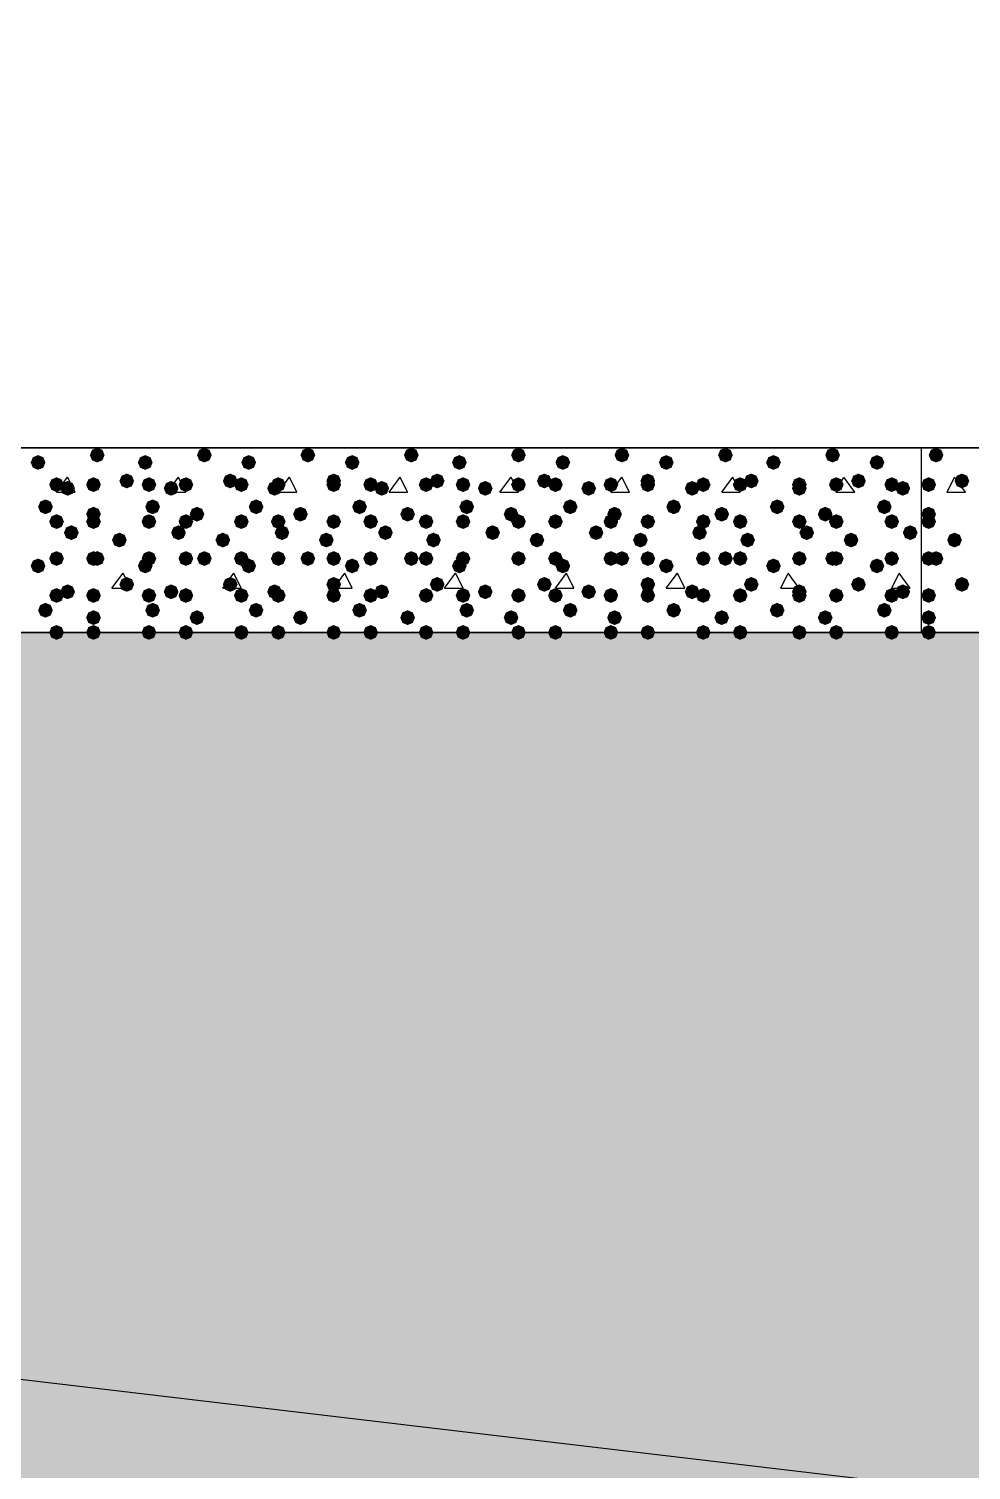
# Model space of a CAD drawing. Header units: millimetres. Extents: x 0 to 420, y 0 to 297.
# Drawn here: x 290.64 to 301.43, y 115.58 to 132.1 of the extents above; entities that cross this region are included whole.
import ezdxf

# ---------------------------------------------------------------- set-up
doc = ezdxf.new("R2010")
doc.units = ezdxf.units.MM
doc.layers.get('0').update_dxf_attribs({"linetype": 'CONTINUOUS'})

msp = doc.modelspace()

# ---------------------------------------------------------------- hatches: boundary and pattern name
at = {"true_color": 0x000008}
for points in [[(290.83, 127.127), (290.805129, 127.067204), (290.745333, 127.042333), (290.685538, 127.067204), (290.660667, 127.127), (290.685537, 127.186796), (290.745333, 127.211667), (290.805129, 127.186796)], [(291.507333, 127.211667), (291.482462, 127.151871), (291.422667, 127.127), (291.362871, 127.151871), (291.338, 127.211667), (291.362871, 127.271462), (291.422667, 127.296333), (291.482462, 127.271463)], [(292.057667, 127.127), (292.032796, 127.067204), (291.973, 127.042333), (291.913204, 127.067204), (291.888333, 127.127), (291.913204, 127.186796), (291.973, 127.211667), (292.032796, 127.186796)], [(292.735, 127.211667), (292.710129, 127.151871), (292.650333, 127.127), (292.590537, 127.151871), (292.565667, 127.211667), (292.590537, 127.271462), (292.650333, 127.296333), (292.710129, 127.271463)], [(293.243, 127.127), (293.218129, 127.067204), (293.158333, 127.042333), (293.098538, 127.067204), (293.073667, 127.127), (293.098537, 127.186796), (293.158333, 127.211667), (293.218129, 127.186796)], [(293.920333, 127.211667), (293.895463, 127.151871), (293.835667, 127.127), (293.775871, 127.151871), (293.751, 127.211667), (293.775871, 127.271462), (293.835667, 127.296333), (293.895462, 127.271463)], [(294.428333, 127.127), (294.403462, 127.067204), (294.343667, 127.042333), (294.283871, 127.067204), (294.259, 127.127), (294.283871, 127.186796), (294.343667, 127.211667), (294.403462, 127.186796)], [(295.105667, 127.211667), (295.080796, 127.151871), (295.021, 127.127), (294.961204, 127.151871), (294.936333, 127.211667), (294.961204, 127.271462), (295.021, 127.296333), (295.080796, 127.271463)], [(295.656, 127.127), (295.631129, 127.067204), (295.571333, 127.042333), (295.511538, 127.067204), (295.486667, 127.127), (295.511537, 127.186796), (295.571333, 127.211667), (295.631129, 127.186796)], [(296.333333, 127.211667), (296.308463, 127.151871), (296.248667, 127.127), (296.188871, 127.151871), (296.164, 127.211667), (296.188871, 127.271462), (296.248667, 127.296333), (296.308462, 127.271463)], [(296.841333, 127.127), (296.816462, 127.067204), (296.756667, 127.042333), (296.696871, 127.067204), (296.672, 127.127), (296.696871, 127.186796), (296.756667, 127.211667), (296.816462, 127.186796)], [(297.518667, 127.211667), (297.493796, 127.151871), (297.434, 127.127), (297.374204, 127.151871), (297.349333, 127.211667), (297.374204, 127.271462), (297.434, 127.296333), (297.493796, 127.271463)], [(298.026667, 127.127), (298.001796, 127.067204), (297.942, 127.042333), (297.882204, 127.067204), (297.857333, 127.127), (297.882204, 127.186796), (297.942, 127.211667), (298.001796, 127.186796)], [(298.704, 127.211667), (298.679129, 127.151871), (298.619333, 127.127), (298.559537, 127.151871), (298.534667, 127.211667), (298.559537, 127.271462), (298.619333, 127.296333), (298.679129, 127.271463)], [(299.254333, 127.127), (299.229462, 127.067204), (299.169667, 127.042333), (299.109871, 127.067204), (299.085, 127.127), (299.109871, 127.186796), (299.169667, 127.211667), (299.229462, 127.186796)], [(299.931667, 127.211667), (299.906796, 127.151871), (299.847, 127.127), (299.787204, 127.151871), (299.762333, 127.211667), (299.787204, 127.271462), (299.847, 127.296333), (299.906796, 127.271463)], [(300.439667, 127.127), (300.414796, 127.067204), (300.355, 127.042333), (300.295204, 127.067204), (300.270333, 127.127), (300.295204, 127.186796), (300.355, 127.211667), (300.414796, 127.186796)], [(291.041667, 126.873), (291.016796, 126.813204), (290.957, 126.788333), (290.897204, 126.813204), (290.872333, 126.873), (290.897204, 126.932796), (290.957, 126.957667), (291.016796, 126.932796)], [(291.168667, 126.830667), (291.143796, 126.770871), (291.084, 126.746), (291.024204, 126.770871), (290.999333, 126.830667), (291.024204, 126.890462), (291.084, 126.915333), (291.143796, 126.890463)], [(291.465, 126.873), (291.440129, 126.813204), (291.380333, 126.788333), (291.320538, 126.813204), (291.295667, 126.873), (291.320537, 126.932796), (291.380333, 126.957667), (291.440129, 126.932796)], [(291.846, 126.915333), (291.821129, 126.855538), (291.761333, 126.830667), (291.701537, 126.855538), (291.676667, 126.915333), (291.701537, 126.975129), (291.761333, 127), (291.821129, 126.975129)], [(292.1, 126.873), (292.075129, 126.813204), (292.015333, 126.788333), (291.955537, 126.813204), (291.930667, 126.873), (291.955537, 126.932796), (292.015333, 126.957667), (292.075129, 126.932796)], [(292.354, 126.830667), (292.329129, 126.770871), (292.269333, 126.746), (292.209538, 126.770871), (292.184667, 126.830667), (292.209537, 126.890462), (292.269333, 126.915333), (292.329129, 126.890463)], [(292.523333, 126.873), (292.498462, 126.813204), (292.438667, 126.788333), (292.378871, 126.813204), (292.354, 126.873), (292.378871, 126.932796), (292.438667, 126.957667), (292.498462, 126.932796)], [(293.031333, 126.915333), (293.006463, 126.855538), (292.946667, 126.830667), (292.886871, 126.855538), (292.862, 126.915333), (292.886871, 126.975129), (292.946667, 127), (293.006462, 126.975129)], [(293.158333, 126.873), (293.133462, 126.813204), (293.073667, 126.788333), (293.013871, 126.813204), (292.989, 126.873), (293.013871, 126.932796), (293.073667, 126.957667), (293.133462, 126.932796)], [(293.539333, 126.830667), (293.514462, 126.770871), (293.454667, 126.746), (293.394871, 126.770871), (293.37, 126.830667), (293.394871, 126.890462), (293.454667, 126.915333), (293.514462, 126.890463)], [(293.581667, 126.873), (293.556796, 126.813204), (293.497, 126.788333), (293.437204, 126.813204), (293.412333, 126.873), (293.437204, 126.932796), (293.497, 126.957667), (293.556796, 126.932796)], [(294.216667, 126.915333), (294.191796, 126.855538), (294.132, 126.830667), (294.072204, 126.855538), (294.047333, 126.915333), (294.072204, 126.975129), (294.132, 127), (294.191796, 126.975129)], [(294.216667, 126.873), (294.191796, 126.813204), (294.132, 126.788333), (294.072204, 126.813204), (294.047333, 126.873), (294.072204, 126.932796), (294.132, 126.957667), (294.191796, 126.932796)], [(294.64, 126.873), (294.615129, 126.813204), (294.555333, 126.788333), (294.495538, 126.813204), (294.470667, 126.873), (294.495537, 126.932796), (294.555333, 126.957667), (294.615129, 126.932796)], [(294.767, 126.830667), (294.742129, 126.770871), (294.682333, 126.746), (294.622538, 126.770871), (294.597667, 126.830667), (294.622537, 126.890462), (294.682333, 126.915333), (294.742129, 126.890463)], [(295.275, 126.873), (295.250129, 126.813204), (295.190333, 126.788333), (295.130538, 126.813204), (295.105667, 126.873), (295.130537, 126.932796), (295.190333, 126.957667), (295.250129, 126.932796)], [(295.402, 126.915333), (295.377129, 126.855538), (295.317333, 126.830667), (295.257538, 126.855538), (295.232667, 126.915333), (295.257537, 126.975129), (295.317333, 127), (295.377129, 126.975129)], [(295.698333, 126.873), (295.673463, 126.813204), (295.613667, 126.788333), (295.553871, 126.813204), (295.529, 126.873), (295.553871, 126.932796), (295.613667, 126.957667), (295.673462, 126.932796)], [(295.952333, 126.830667), (295.927462, 126.770871), (295.867667, 126.746), (295.807871, 126.770871), (295.783, 126.830667), (295.807871, 126.890462), (295.867667, 126.915333), (295.927462, 126.890463)], [(296.333333, 126.873), (296.308463, 126.813204), (296.248667, 126.788333), (296.188871, 126.813204), (296.164, 126.873), (296.188871, 126.932796), (296.248667, 126.957667), (296.308462, 126.932796)], [(296.629667, 126.915333), (296.604796, 126.855538), (296.545, 126.830667), (296.485204, 126.855538), (296.460333, 126.915333), (296.485204, 126.975129), (296.545, 127), (296.604796, 126.975129)], [(296.756667, 126.873), (296.731796, 126.813204), (296.672, 126.788333), (296.612204, 126.813204), (296.587333, 126.873), (296.612204, 126.932796), (296.672, 126.957667), (296.731796, 126.932796)], [(297.137667, 126.830667), (297.112796, 126.770871), (297.053, 126.746), (296.993204, 126.770871), (296.968333, 126.830667), (296.993204, 126.890462), (297.053, 126.915333), (297.112796, 126.890463)], [(297.391667, 126.873), (297.366796, 126.813204), (297.307, 126.788333), (297.247204, 126.813204), (297.222333, 126.873), (297.247204, 126.932796), (297.307, 126.957667), (297.366796, 126.932796)], [(297.815, 126.915333), (297.790129, 126.855538), (297.730333, 126.830667), (297.670538, 126.855538), (297.645667, 126.915333), (297.670537, 126.975129), (297.730333, 127), (297.790129, 126.975129)], [(297.815, 126.873), (297.790129, 126.813204), (297.730333, 126.788333), (297.670538, 126.813204), (297.645667, 126.873), (297.670537, 126.932796), (297.730333, 126.957667), (297.790129, 126.932796)], [(298.323, 126.830667), (298.298129, 126.770871), (298.238333, 126.746), (298.178538, 126.770871), (298.153667, 126.830667), (298.178537, 126.890462), (298.238333, 126.915333), (298.298129, 126.890463)], [(298.45, 126.873), (298.425129, 126.813204), (298.365333, 126.788333), (298.305538, 126.813204), (298.280667, 126.873), (298.305537, 126.932796), (298.365333, 126.957667), (298.425129, 126.932796)], [(298.873333, 126.873), (298.848462, 126.813204), (298.788667, 126.788333), (298.728871, 126.813204), (298.704, 126.873), (298.728871, 126.932796), (298.788667, 126.957667), (298.848462, 126.932796)], [(299.000333, 126.915333), (298.975462, 126.855538), (298.915667, 126.830667), (298.855871, 126.855538), (298.831, 126.915333), (298.855871, 126.975129), (298.915667, 127), (298.975462, 126.975129)], [(299.550667, 126.873), (299.525796, 126.813204), (299.466, 126.788333), (299.406204, 126.813204), (299.381333, 126.873), (299.406204, 126.932796), (299.466, 126.957667), (299.525796, 126.932796)], [(299.550667, 126.830667), (299.525796, 126.770871), (299.466, 126.746), (299.406204, 126.770871), (299.381333, 126.830667), (299.406204, 126.890462), (299.466, 126.915333), (299.525796, 126.890463)], [(299.974, 126.873), (299.949129, 126.813204), (299.889333, 126.788333), (299.829538, 126.813204), (299.804667, 126.873), (299.829537, 126.932796), (299.889333, 126.957667), (299.949129, 126.932796)], [(300.228, 126.915333), (300.203129, 126.855538), (300.143333, 126.830667), (300.083538, 126.855538), (300.058667, 126.915333), (300.083537, 126.975129), (300.143333, 127), (300.203129, 126.975129)], [(300.609, 126.873), (300.584129, 126.813204), (300.524333, 126.788333), (300.464538, 126.813204), (300.439667, 126.873), (300.464537, 126.932796), (300.524333, 126.957667), (300.584129, 126.932796)], [(300.736, 126.830667), (300.711129, 126.770871), (300.651333, 126.746), (300.591537, 126.770871), (300.566667, 126.830667), (300.591537, 126.890462), (300.651333, 126.915333), (300.711129, 126.890463)], [(290.914667, 126.619), (290.889796, 126.559204), (290.83, 126.534333), (290.770204, 126.559204), (290.745333, 126.619), (290.770204, 126.678796), (290.83, 126.703667), (290.889796, 126.678796)], [(292.142333, 126.619), (292.117462, 126.559204), (292.057667, 126.534333), (291.997871, 126.559204), (291.973, 126.619), (291.997871, 126.678796), (292.057667, 126.703667), (292.117462, 126.678796)], [(293.327667, 126.619), (293.302796, 126.559204), (293.243, 126.534333), (293.183204, 126.559204), (293.158333, 126.619), (293.183204, 126.678796), (293.243, 126.703667), (293.302796, 126.678796)], [(294.513, 126.619), (294.488129, 126.559204), (294.428333, 126.534333), (294.368538, 126.559204), (294.343667, 126.619), (294.368537, 126.678796), (294.428333, 126.703667), (294.488129, 126.678796)], [(295.740667, 126.619), (295.715796, 126.559204), (295.656, 126.534333), (295.596204, 126.559204), (295.571333, 126.619), (295.596204, 126.678796), (295.656, 126.703667), (295.715796, 126.678796)], [(296.926, 126.619), (296.901129, 126.559204), (296.841333, 126.534333), (296.781538, 126.559204), (296.756667, 126.619), (296.781537, 126.678796), (296.841333, 126.703667), (296.901129, 126.678796)], [(298.111333, 126.619), (298.086462, 126.559204), (298.026667, 126.534333), (297.966871, 126.559204), (297.942, 126.619), (297.966871, 126.678796), (298.026667, 126.703667), (298.086462, 126.678796)], [(299.296667, 126.619), (299.271796, 126.559204), (299.212, 126.534333), (299.152204, 126.559204), (299.127333, 126.619), (299.152204, 126.678796), (299.212, 126.703667), (299.271796, 126.678796)], [(300.524333, 126.619), (300.499462, 126.559204), (300.439667, 126.534333), (300.379871, 126.559204), (300.355, 126.619), (300.379871, 126.678796), (300.439667, 126.703667), (300.499462, 126.678796)], [(291.041667, 126.449667), (291.016796, 126.389871), (290.957, 126.365), (290.897204, 126.389871), (290.872333, 126.449667), (290.897204, 126.509462), (290.957, 126.534333), (291.016796, 126.509463)], [(291.465, 126.534333), (291.440129, 126.474537), (291.380333, 126.449667), (291.320538, 126.474537), (291.295667, 126.534333), (291.320537, 126.594129), (291.380333, 126.619), (291.440129, 126.594129)], [(291.465, 126.449667), (291.440129, 126.389871), (291.380333, 126.365), (291.320538, 126.389871), (291.295667, 126.449667), (291.320537, 126.509462), (291.380333, 126.534333), (291.440129, 126.509463)], [(292.1, 126.449667), (292.075129, 126.389871), (292.015333, 126.365), (291.955537, 126.389871), (291.930667, 126.449667), (291.955537, 126.509462), (292.015333, 126.534333), (292.075129, 126.509463)], [(292.523333, 126.449667), (292.498462, 126.389871), (292.438667, 126.365), (292.378871, 126.389871), (292.354, 126.449667), (292.378871, 126.509462), (292.438667, 126.534333), (292.498462, 126.509463)], [(292.650333, 126.534333), (292.625463, 126.474537), (292.565667, 126.449667), (292.505871, 126.474537), (292.481, 126.534333), (292.505871, 126.594129), (292.565667, 126.619), (292.625462, 126.594129)], [(293.158333, 126.449667), (293.133462, 126.389871), (293.073667, 126.365), (293.013871, 126.389871), (292.989, 126.449667), (293.013871, 126.509462), (293.073667, 126.534333), (293.133462, 126.509463)], [(293.581667, 126.449667), (293.556796, 126.389871), (293.497, 126.365), (293.437204, 126.389871), (293.412333, 126.449667), (293.437204, 126.509462), (293.497, 126.534333), (293.556796, 126.509463)], [(293.835667, 126.534333), (293.810796, 126.474537), (293.751, 126.449667), (293.691204, 126.474537), (293.666333, 126.534333), (293.691204, 126.594129), (293.751, 126.619), (293.810796, 126.594129)], [(294.216667, 126.449667), (294.191796, 126.389871), (294.132, 126.365), (294.072204, 126.389871), (294.047333, 126.449667), (294.072204, 126.509462), (294.132, 126.534333), (294.191796, 126.509463)], [(294.64, 126.449667), (294.615129, 126.389871), (294.555333, 126.365), (294.495538, 126.389871), (294.470667, 126.449667), (294.495537, 126.509462), (294.555333, 126.534333), (294.615129, 126.509463)], [(295.063333, 126.534333), (295.038462, 126.474537), (294.978667, 126.449667), (294.918871, 126.474537), (294.894, 126.534333), (294.918871, 126.594129), (294.978667, 126.619), (295.038462, 126.594129)], [(295.275, 126.449667), (295.250129, 126.389871), (295.190333, 126.365), (295.130538, 126.389871), (295.105667, 126.449667), (295.130537, 126.509462), (295.190333, 126.534333), (295.250129, 126.509463)], [(295.698333, 126.449667), (295.673463, 126.389871), (295.613667, 126.365), (295.553871, 126.389871), (295.529, 126.449667), (295.553871, 126.509462), (295.613667, 126.534333), (295.673462, 126.509463)], [(296.248667, 126.534333), (296.223796, 126.474537), (296.164, 126.449667), (296.104204, 126.474537), (296.079333, 126.534333), (296.104204, 126.594129), (296.164, 126.619), (296.223796, 126.594129)], [(296.333333, 126.449667), (296.308463, 126.389871), (296.248667, 126.365), (296.188871, 126.389871), (296.164, 126.449667), (296.188871, 126.509462), (296.248667, 126.534333), (296.308462, 126.509463)], [(296.756667, 126.449667), (296.731796, 126.389871), (296.672, 126.365), (296.612204, 126.389871), (296.587333, 126.449667), (296.612204, 126.509462), (296.672, 126.534333), (296.731796, 126.509463)], [(297.391667, 126.449667), (297.366796, 126.389871), (297.307, 126.365), (297.247204, 126.389871), (297.222333, 126.449667), (297.247204, 126.509462), (297.307, 126.534333), (297.366796, 126.509463)], [(297.434, 126.534333), (297.409129, 126.474537), (297.349333, 126.449667), (297.289537, 126.474537), (297.264667, 126.534333), (297.289537, 126.594129), (297.349333, 126.619), (297.409129, 126.594129)], [(297.815, 126.449667), (297.790129, 126.389871), (297.730333, 126.365), (297.670538, 126.389871), (297.645667, 126.449667), (297.670537, 126.509462), (297.730333, 126.534333), (297.790129, 126.509463)], [(298.45, 126.449667), (298.425129, 126.389871), (298.365333, 126.365), (298.305538, 126.389871), (298.280667, 126.449667), (298.305537, 126.509462), (298.365333, 126.534333), (298.425129, 126.509463)], [(298.661667, 126.534333), (298.636796, 126.474537), (298.577, 126.449667), (298.517204, 126.474537), (298.492333, 126.534333), (298.517204, 126.594129), (298.577, 126.619), (298.636796, 126.594129)], [(298.873333, 126.449667), (298.848462, 126.389871), (298.788667, 126.365), (298.728871, 126.389871), (298.704, 126.449667), (298.728871, 126.509462), (298.788667, 126.534333), (298.848462, 126.509463)], [(299.550667, 126.449667), (299.525796, 126.389871), (299.466, 126.365), (299.406204, 126.389871), (299.381333, 126.449667), (299.406204, 126.509462), (299.466, 126.534333), (299.525796, 126.509463)], [(299.847, 126.534333), (299.822129, 126.474537), (299.762333, 126.449667), (299.702538, 126.474537), (299.677667, 126.534333), (299.702537, 126.594129), (299.762333, 126.619), (299.822129, 126.594129)], [(299.974, 126.449667), (299.949129, 126.389871), (299.889333, 126.365), (299.829538, 126.389871), (299.804667, 126.449667), (299.829537, 126.509462), (299.889333, 126.534333), (299.949129, 126.509463)], [(300.609, 126.449667), (300.584129, 126.389871), (300.524333, 126.365), (300.464538, 126.389871), (300.439667, 126.449667), (300.464537, 126.509462), (300.524333, 126.534333), (300.584129, 126.509463)], [(291.211, 126.322667), (291.186129, 126.262871), (291.126333, 126.238), (291.066537, 126.262871), (291.041667, 126.322667), (291.066537, 126.382462), (291.126333, 126.407333), (291.186129, 126.382463)], [(292.438667, 126.322667), (292.413796, 126.262871), (292.354, 126.238), (292.294204, 126.262871), (292.269333, 126.322667), (292.294204, 126.382462), (292.354, 126.407333), (292.413796, 126.382463)], [(293.624, 126.322667), (293.599129, 126.262871), (293.539333, 126.238), (293.479537, 126.262871), (293.454667, 126.322667), (293.479537, 126.382462), (293.539333, 126.407333), (293.599129, 126.382463)], [(294.809333, 126.322667), (294.784462, 126.262871), (294.724667, 126.238), (294.664871, 126.262871), (294.64, 126.322667), (294.664871, 126.382462), (294.724667, 126.407333), (294.784462, 126.382463)], [(296.037, 126.322667), (296.012129, 126.262871), (295.952333, 126.238), (295.892538, 126.262871), (295.867667, 126.322667), (295.892537, 126.382462), (295.952333, 126.407333), (296.012129, 126.382463)], [(297.222333, 126.322667), (297.197462, 126.262871), (297.137667, 126.238), (297.077871, 126.262871), (297.053, 126.322667), (297.077871, 126.382462), (297.137667, 126.407333), (297.197462, 126.382463)], [(298.407667, 126.322667), (298.382796, 126.262871), (298.323, 126.238), (298.263204, 126.262871), (298.238333, 126.322667), (298.263204, 126.382462), (298.323, 126.407333), (298.382796, 126.382463)], [(299.635333, 126.322667), (299.610463, 126.262871), (299.550667, 126.238), (299.490871, 126.262871), (299.466, 126.322667), (299.490871, 126.382462), (299.550667, 126.407333), (299.610462, 126.382463)], [(300.820667, 126.322667), (300.795796, 126.262871), (300.736, 126.238), (300.676204, 126.262871), (300.651333, 126.322667), (300.676204, 126.382462), (300.736, 126.407333), (300.795796, 126.382463)], [(291.761333, 126.238), (291.736463, 126.178204), (291.676667, 126.153333), (291.616871, 126.178204), (291.592, 126.238), (291.616871, 126.297796), (291.676667, 126.322667), (291.736462, 126.297796)], [(292.946667, 126.238), (292.921796, 126.178204), (292.862, 126.153333), (292.802204, 126.178204), (292.777333, 126.238), (292.802204, 126.297796), (292.862, 126.322667), (292.921796, 126.297796)], [(294.132, 126.238), (294.107129, 126.178204), (294.047333, 126.153333), (293.987538, 126.178204), (293.962667, 126.238), (293.987537, 126.297796), (294.047333, 126.322667), (294.107129, 126.297796)], [(295.359667, 126.238), (295.334796, 126.178204), (295.275, 126.153333), (295.215204, 126.178204), (295.190333, 126.238), (295.215204, 126.297796), (295.275, 126.322667), (295.334796, 126.297796)], [(296.545, 126.238), (296.520129, 126.178204), (296.460333, 126.153333), (296.400538, 126.178204), (296.375667, 126.238), (296.400537, 126.297796), (296.460333, 126.322667), (296.520129, 126.297796)], [(297.730333, 126.238), (297.705462, 126.178204), (297.645667, 126.153333), (297.585871, 126.178204), (297.561, 126.238), (297.585871, 126.297796), (297.645667, 126.322667), (297.705462, 126.297796)], [(298.958, 126.238), (298.933129, 126.178204), (298.873333, 126.153333), (298.813538, 126.178204), (298.788667, 126.238), (298.813537, 126.297796), (298.873333, 126.322667), (298.933129, 126.297796)], [(300.143333, 126.238), (300.118462, 126.178204), (300.058667, 126.153333), (299.998871, 126.178204), (299.974, 126.238), (299.998871, 126.297796), (300.058667, 126.322667), (300.118462, 126.297796)], [(290.83, 125.941667), (290.805129, 125.881871), (290.745333, 125.857), (290.685538, 125.881871), (290.660667, 125.941667), (290.685537, 126.001462), (290.745333, 126.026333), (290.805129, 126.001463)], [(291.041667, 126.026333), (291.016796, 125.966537), (290.957, 125.941667), (290.897204, 125.966537), (290.872333, 126.026333), (290.897204, 126.086129), (290.957, 126.111), (291.016796, 126.086129)], [(291.465, 126.026333), (291.440129, 125.966537), (291.380333, 125.941667), (291.320538, 125.966537), (291.295667, 126.026333), (291.320537, 126.086129), (291.380333, 126.111), (291.440129, 126.086129)], [(291.507333, 126.026333), (291.482462, 125.966537), (291.422667, 125.941667), (291.362871, 125.966537), (291.338, 126.026333), (291.362871, 126.086129), (291.422667, 126.111), (291.482462, 126.086129)], [(292.057667, 125.941667), (292.032796, 125.881871), (291.973, 125.857), (291.913204, 125.881871), (291.888333, 125.941667), (291.913204, 126.001462), (291.973, 126.026333), (292.032796, 126.001463)], [(292.1, 126.026333), (292.075129, 125.966537), (292.015333, 125.941667), (291.955537, 125.966537), (291.930667, 126.026333), (291.955537, 126.086129), (292.015333, 126.111), (292.075129, 126.086129)], [(292.523333, 126.026333), (292.498462, 125.966537), (292.438667, 125.941667), (292.378871, 125.966537), (292.354, 126.026333), (292.378871, 126.086129), (292.438667, 126.111), (292.498462, 126.086129)], [(292.735, 126.026333), (292.710129, 125.966537), (292.650333, 125.941667), (292.590537, 125.966537), (292.565667, 126.026333), (292.590537, 126.086129), (292.650333, 126.111), (292.710129, 126.086129)], [(293.158333, 126.026333), (293.133462, 125.966537), (293.073667, 125.941667), (293.013871, 125.966537), (292.989, 126.026333), (293.013871, 126.086129), (293.073667, 126.111), (293.133462, 126.086129)], [(293.243, 125.941667), (293.218129, 125.881871), (293.158333, 125.857), (293.098538, 125.881871), (293.073667, 125.941667), (293.098537, 126.001462), (293.158333, 126.026333), (293.218129, 126.001463)], [(293.581667, 126.026333), (293.556796, 125.966537), (293.497, 125.941667), (293.437204, 125.966537), (293.412333, 126.026333), (293.437204, 126.086129), (293.497, 126.111), (293.556796, 126.086129)], [(293.920333, 126.026333), (293.895463, 125.966537), (293.835667, 125.941667), (293.775871, 125.966537), (293.751, 126.026333), (293.775871, 126.086129), (293.835667, 126.111), (293.895462, 126.086129)], [(294.216667, 126.026333), (294.191796, 125.966537), (294.132, 125.941667), (294.072204, 125.966537), (294.047333, 126.026333), (294.072204, 126.086129), (294.132, 126.111), (294.191796, 126.086129)], [(294.428333, 125.941667), (294.403462, 125.881871), (294.343667, 125.857), (294.283871, 125.881871), (294.259, 125.941667), (294.283871, 126.001462), (294.343667, 126.026333), (294.403462, 126.001463)], [(294.64, 126.026333), (294.615129, 125.966537), (294.555333, 125.941667), (294.495538, 125.966537), (294.470667, 126.026333), (294.495537, 126.086129), (294.555333, 126.111), (294.615129, 126.086129)], [(295.105667, 126.026333), (295.080796, 125.966537), (295.021, 125.941667), (294.961204, 125.966537), (294.936333, 126.026333), (294.961204, 126.086129), (295.021, 126.111), (295.080796, 126.086129)], [(295.275, 126.026333), (295.250129, 125.966537), (295.190333, 125.941667), (295.130538, 125.966537), (295.105667, 126.026333), (295.130537, 126.086129), (295.190333, 126.111), (295.250129, 126.086129)], [(295.656, 125.941667), (295.631129, 125.881871), (295.571333, 125.857), (295.511538, 125.881871), (295.486667, 125.941667), (295.511537, 126.001462), (295.571333, 126.026333), (295.631129, 126.001463)], [(295.698333, 126.026333), (295.673463, 125.966537), (295.613667, 125.941667), (295.553871, 125.966537), (295.529, 126.026333), (295.553871, 126.086129), (295.613667, 126.111), (295.673462, 126.086129)], [(296.333333, 126.026333), (296.308463, 125.966537), (296.248667, 125.941667), (296.188871, 125.966537), (296.164, 126.026333), (296.188871, 126.086129), (296.248667, 126.111), (296.308462, 126.086129)], [(296.333333, 126.026333), (296.308463, 125.966537), (296.248667, 125.941667), (296.188871, 125.966537), (296.164, 126.026333), (296.188871, 126.086129), (296.248667, 126.111), (296.308462, 126.086129)], [(296.756667, 126.026333), (296.731796, 125.966537), (296.672, 125.941667), (296.612204, 125.966537), (296.587333, 126.026333), (296.612204, 126.086129), (296.672, 126.111), (296.731796, 126.086129)], [(296.841333, 125.941667), (296.816462, 125.881871), (296.756667, 125.857), (296.696871, 125.881871), (296.672, 125.941667), (296.696871, 126.001462), (296.756667, 126.026333), (296.816462, 126.001463)], [(297.391667, 126.026333), (297.366796, 125.966537), (297.307, 125.941667), (297.247204, 125.966537), (297.222333, 126.026333), (297.247204, 126.086129), (297.307, 126.111), (297.366796, 126.086129)], [(297.518667, 126.026333), (297.493796, 125.966537), (297.434, 125.941667), (297.374204, 125.966537), (297.349333, 126.026333), (297.374204, 126.086129), (297.434, 126.111), (297.493796, 126.086129)], [(297.815, 126.026333), (297.790129, 125.966537), (297.730333, 125.941667), (297.670538, 125.966537), (297.645667, 126.026333), (297.670537, 126.086129), (297.730333, 126.111), (297.790129, 126.086129)], [(298.026667, 125.941667), (298.001796, 125.881871), (297.942, 125.857), (297.882204, 125.881871), (297.857333, 125.941667), (297.882204, 126.001462), (297.942, 126.026333), (298.001796, 126.001463)], [(298.45, 126.026333), (298.425129, 125.966537), (298.365333, 125.941667), (298.305538, 125.966537), (298.280667, 126.026333), (298.305537, 126.086129), (298.365333, 126.111), (298.425129, 126.086129)], [(298.704, 126.026333), (298.679129, 125.966537), (298.619333, 125.941667), (298.559537, 125.966537), (298.534667, 126.026333), (298.559537, 126.086129), (298.619333, 126.111), (298.679129, 126.086129)], [(298.873333, 126.026333), (298.848462, 125.966537), (298.788667, 125.941667), (298.728871, 125.966537), (298.704, 126.026333), (298.728871, 126.086129), (298.788667, 126.111), (298.848462, 126.086129)], [(299.254333, 125.941667), (299.229462, 125.881871), (299.169667, 125.857), (299.109871, 125.881871), (299.085, 125.941667), (299.109871, 126.001462), (299.169667, 126.026333), (299.229462, 126.001463)], [(299.550667, 126.026333), (299.525796, 125.966537), (299.466, 125.941667), (299.406204, 125.966537), (299.381333, 126.026333), (299.406204, 126.086129), (299.466, 126.111), (299.525796, 126.086129)], [(299.931667, 126.026333), (299.906796, 125.966537), (299.847, 125.941667), (299.787204, 125.966537), (299.762333, 126.026333), (299.787204, 126.086129), (299.847, 126.111), (299.906796, 126.086129)], [(299.974, 126.026333), (299.949129, 125.966537), (299.889333, 125.941667), (299.829538, 125.966537), (299.804667, 126.026333), (299.829537, 126.086129), (299.889333, 126.111), (299.949129, 126.086129)], [(300.439667, 125.941667), (300.414796, 125.881871), (300.355, 125.857), (300.295204, 125.881871), (300.270333, 125.941667), (300.295204, 126.001462), (300.355, 126.026333), (300.414796, 126.001463)], [(300.609, 126.026333), (300.584129, 125.966537), (300.524333, 125.941667), (300.464538, 125.966537), (300.439667, 126.026333), (300.464537, 126.086129), (300.524333, 126.111), (300.584129, 126.086129)], [(291.041667, 125.603), (291.016796, 125.543204), (290.957, 125.518333), (290.897204, 125.543204), (290.872333, 125.603), (290.897204, 125.662796), (290.957, 125.687667), (291.016796, 125.662796)], [(291.168667, 125.645333), (291.143796, 125.585538), (291.084, 125.560667), (291.024204, 125.585538), (290.999333, 125.645333), (291.024204, 125.705129), (291.084, 125.73), (291.143796, 125.705129)], [(291.465, 125.603), (291.440129, 125.543204), (291.380333, 125.518333), (291.320538, 125.543204), (291.295667, 125.603), (291.320537, 125.662796), (291.380333, 125.687667), (291.440129, 125.662796)], [(291.846, 125.73), (291.821129, 125.670204), (291.761333, 125.645333), (291.701537, 125.670204), (291.676667, 125.73), (291.701537, 125.789796), (291.761333, 125.814667), (291.821129, 125.789796)], [(292.1, 125.603), (292.075129, 125.543204), (292.015333, 125.518333), (291.955537, 125.543204), (291.930667, 125.603), (291.955537, 125.662796), (292.015333, 125.687667), (292.075129, 125.662796)], [(292.354, 125.645333), (292.329129, 125.585538), (292.269333, 125.560667), (292.209538, 125.585538), (292.184667, 125.645333), (292.209537, 125.705129), (292.269333, 125.73), (292.329129, 125.705129)], [(292.523333, 125.603), (292.498462, 125.543204), (292.438667, 125.518333), (292.378871, 125.543204), (292.354, 125.603), (292.378871, 125.662796), (292.438667, 125.687667), (292.498462, 125.662796)], [(293.031333, 125.73), (293.006463, 125.670204), (292.946667, 125.645333), (292.886871, 125.670204), (292.862, 125.73), (292.886871, 125.789796), (292.946667, 125.814667), (293.006462, 125.789796)], [(293.158333, 125.603), (293.133462, 125.543204), (293.073667, 125.518333), (293.013871, 125.543204), (292.989, 125.603), (293.013871, 125.662796), (293.073667, 125.687667), (293.133462, 125.662796)], [(293.539333, 125.645333), (293.514462, 125.585538), (293.454667, 125.560667), (293.394871, 125.585538), (293.37, 125.645333), (293.394871, 125.705129), (293.454667, 125.73), (293.514462, 125.705129)], [(293.581667, 125.603), (293.556796, 125.543204), (293.497, 125.518333), (293.437204, 125.543204), (293.412333, 125.603), (293.437204, 125.662796), (293.497, 125.687667), (293.556796, 125.662796)], [(294.216667, 125.73), (294.191796, 125.670204), (294.132, 125.645333), (294.072204, 125.670204), (294.047333, 125.73), (294.072204, 125.789796), (294.132, 125.814667), (294.191796, 125.789796)], [(294.216667, 125.603), (294.191796, 125.543204), (294.132, 125.518333), (294.072204, 125.543204), (294.047333, 125.603), (294.072204, 125.662796), (294.132, 125.687667), (294.191796, 125.662796)], [(294.64, 125.603), (294.615129, 125.543204), (294.555333, 125.518333), (294.495538, 125.543204), (294.470667, 125.603), (294.495537, 125.662796), (294.555333, 125.687667), (294.615129, 125.662796)], [(294.767, 125.645333), (294.742129, 125.585538), (294.682333, 125.560667), (294.622538, 125.585538), (294.597667, 125.645333), (294.622537, 125.705129), (294.682333, 125.73), (294.742129, 125.705129)], [(295.275, 125.603), (295.250129, 125.543204), (295.190333, 125.518333), (295.130538, 125.543204), (295.105667, 125.603), (295.130537, 125.662796), (295.190333, 125.687667), (295.250129, 125.662796)], [(295.402, 125.73), (295.377129, 125.670204), (295.317333, 125.645333), (295.257538, 125.670204), (295.232667, 125.73), (295.257537, 125.789796), (295.317333, 125.814667), (295.377129, 125.789796)], [(295.698333, 125.603), (295.673463, 125.543204), (295.613667, 125.518333), (295.553871, 125.543204), (295.529, 125.603), (295.553871, 125.662796), (295.613667, 125.687667), (295.673462, 125.662796)], [(295.952333, 125.645333), (295.927462, 125.585538), (295.867667, 125.560667), (295.807871, 125.585538), (295.783, 125.645333), (295.807871, 125.705129), (295.867667, 125.73), (295.927462, 125.705129)], [(296.333333, 125.603), (296.308463, 125.543204), (296.248667, 125.518333), (296.188871, 125.543204), (296.164, 125.603), (296.188871, 125.662796), (296.248667, 125.687667), (296.308462, 125.662796)], [(296.629667, 125.73), (296.604796, 125.670204), (296.545, 125.645333), (296.485204, 125.670204), (296.460333, 125.73), (296.485204, 125.789796), (296.545, 125.814667), (296.604796, 125.789796)], [(296.756667, 125.603), (296.731796, 125.543204), (296.672, 125.518333), (296.612204, 125.543204), (296.587333, 125.603), (296.612204, 125.662796), (296.672, 125.687667), (296.731796, 125.662796)], [(297.137667, 125.645333), (297.112796, 125.585538), (297.053, 125.560667), (296.993204, 125.585538), (296.968333, 125.645333), (296.993204, 125.705129), (297.053, 125.73), (297.112796, 125.705129)], [(297.391667, 125.603), (297.366796, 125.543204), (297.307, 125.518333), (297.247204, 125.543204), (297.222333, 125.603), (297.247204, 125.662796), (297.307, 125.687667), (297.366796, 125.662796)], [(297.815, 125.73), (297.790129, 125.670204), (297.730333, 125.645333), (297.670538, 125.670204), (297.645667, 125.73), (297.670537, 125.789796), (297.730333, 125.814667), (297.790129, 125.789796)], [(297.815, 125.603), (297.790129, 125.543204), (297.730333, 125.518333), (297.670538, 125.543204), (297.645667, 125.603), (297.670537, 125.662796), (297.730333, 125.687667), (297.790129, 125.662796)], [(298.323, 125.645333), (298.298129, 125.585538), (298.238333, 125.560667), (298.178538, 125.585538), (298.153667, 125.645333), (298.178537, 125.705129), (298.238333, 125.73), (298.298129, 125.705129)], [(298.45, 125.603), (298.425129, 125.543204), (298.365333, 125.518333), (298.305538, 125.543204), (298.280667, 125.603), (298.305537, 125.662796), (298.365333, 125.687667), (298.425129, 125.662796)], [(298.873333, 125.603), (298.848462, 125.543204), (298.788667, 125.518333), (298.728871, 125.543204), (298.704, 125.603), (298.728871, 125.662796), (298.788667, 125.687667), (298.848462, 125.662796)], [(299.000333, 125.73), (298.975462, 125.670204), (298.915667, 125.645333), (298.855871, 125.670204), (298.831, 125.73), (298.855871, 125.789796), (298.915667, 125.814667), (298.975462, 125.789796)], [(299.550667, 125.645333), (299.525796, 125.585538), (299.466, 125.560667), (299.406204, 125.585538), (299.381333, 125.645333), (299.406204, 125.705129), (299.466, 125.73), (299.525796, 125.705129)], [(299.550667, 125.603), (299.525796, 125.543204), (299.466, 125.518333), (299.406204, 125.543204), (299.381333, 125.603), (299.406204, 125.662796), (299.466, 125.687667), (299.525796, 125.662796)], [(299.974, 125.603), (299.949129, 125.543204), (299.889333, 125.518333), (299.829538, 125.543204), (299.804667, 125.603), (299.829537, 125.662796), (299.889333, 125.687667), (299.949129, 125.662796)], [(300.228, 125.73), (300.203129, 125.670204), (300.143333, 125.645333), (300.083538, 125.670204), (300.058667, 125.73), (300.083537, 125.789796), (300.143333, 125.814667), (300.203129, 125.789796)], [(300.609, 125.603), (300.584129, 125.543204), (300.524333, 125.518333), (300.464538, 125.543204), (300.439667, 125.603), (300.464537, 125.662796), (300.524333, 125.687667), (300.584129, 125.662796)], [(300.736, 125.645333), (300.711129, 125.585538), (300.651333, 125.560667), (300.591537, 125.585538), (300.566667, 125.645333), (300.591537, 125.705129), (300.651333, 125.73), (300.711129, 125.705129)], [(290.914667, 125.433667), (290.889796, 125.373871), (290.83, 125.349), (290.770204, 125.373871), (290.745333, 125.433667), (290.770204, 125.493462), (290.83, 125.518333), (290.889796, 125.493463)], [(292.142333, 125.433667), (292.117462, 125.373871), (292.057667, 125.349), (291.997871, 125.373871), (291.973, 125.433667), (291.997871, 125.493462), (292.057667, 125.518333), (292.117462, 125.493463)], [(293.327667, 125.433667), (293.302796, 125.373871), (293.243, 125.349), (293.183204, 125.373871), (293.158333, 125.433667), (293.183204, 125.493462), (293.243, 125.518333), (293.302796, 125.493463)], [(294.513, 125.433667), (294.488129, 125.373871), (294.428333, 125.349), (294.368538, 125.373871), (294.343667, 125.433667), (294.368537, 125.493462), (294.428333, 125.518333), (294.488129, 125.493463)], [(295.740667, 125.433667), (295.715796, 125.373871), (295.656, 125.349), (295.596204, 125.373871), (295.571333, 125.433667), (295.596204, 125.493462), (295.656, 125.518333), (295.715796, 125.493463)], [(296.926, 125.433667), (296.901129, 125.373871), (296.841333, 125.349), (296.781538, 125.373871), (296.756667, 125.433667), (296.781537, 125.493462), (296.841333, 125.518333), (296.901129, 125.493463)], [(298.111333, 125.433667), (298.086462, 125.373871), (298.026667, 125.349), (297.966871, 125.373871), (297.942, 125.433667), (297.966871, 125.493462), (298.026667, 125.518333), (298.086462, 125.493463)], [(299.296667, 125.433667), (299.271796, 125.373871), (299.212, 125.349), (299.152204, 125.373871), (299.127333, 125.433667), (299.152204, 125.493462), (299.212, 125.518333), (299.271796, 125.493463)], [(300.524333, 125.433667), (300.499462, 125.373871), (300.439667, 125.349), (300.379871, 125.373871), (300.355, 125.433667), (300.379871, 125.493462), (300.439667, 125.518333), (300.499462, 125.493463)], [(291.465, 125.349), (291.440129, 125.289204), (291.380333, 125.264333), (291.320538, 125.289204), (291.295667, 125.349), (291.320537, 125.408796), (291.380333, 125.433667), (291.440129, 125.408796)], [(292.650333, 125.349), (292.625463, 125.289204), (292.565667, 125.264333), (292.505871, 125.289204), (292.481, 125.349), (292.505871, 125.408796), (292.565667, 125.433667), (292.625462, 125.408796)], [(293.835667, 125.349), (293.810796, 125.289204), (293.751, 125.264333), (293.691204, 125.289204), (293.666333, 125.349), (293.691204, 125.408796), (293.751, 125.433667), (293.810796, 125.408796)], [(295.063333, 125.349), (295.038462, 125.289204), (294.978667, 125.264333), (294.918871, 125.289204), (294.894, 125.349), (294.918871, 125.408796), (294.978667, 125.433667), (295.038462, 125.408796)], [(296.248667, 125.349), (296.223796, 125.289204), (296.164, 125.264333), (296.104204, 125.289204), (296.079333, 125.349), (296.104204, 125.408796), (296.164, 125.433667), (296.223796, 125.408796)], [(297.434, 125.349), (297.409129, 125.289204), (297.349333, 125.264333), (297.289537, 125.289204), (297.264667, 125.349), (297.289537, 125.408796), (297.349333, 125.433667), (297.409129, 125.408796)], [(298.661667, 125.349), (298.636796, 125.289204), (298.577, 125.264333), (298.517204, 125.289204), (298.492333, 125.349), (298.517204, 125.408796), (298.577, 125.433667), (298.636796, 125.408796)], [(299.847, 125.349), (299.822129, 125.289204), (299.762333, 125.264333), (299.702538, 125.289204), (299.677667, 125.349), (299.702537, 125.408796), (299.762333, 125.433667), (299.822129, 125.408796)], [(291.041667, 125.179667), (291.016796, 125.119871), (290.957, 125.095), (290.897204, 125.119871), (290.872333, 125.179667), (290.897204, 125.239462), (290.957, 125.264333), (291.016796, 125.239463)], [(291.465, 125.179667), (291.440129, 125.119871), (291.380333, 125.095), (291.320538, 125.119871), (291.295667, 125.179667), (291.320537, 125.239462), (291.380333, 125.264333), (291.440129, 125.239463)], [(292.1, 125.179667), (292.075129, 125.119871), (292.015333, 125.095), (291.955537, 125.119871), (291.930667, 125.179667), (291.955537, 125.239462), (292.015333, 125.264333), (292.075129, 125.239463)], [(292.523333, 125.179667), (292.498462, 125.119871), (292.438667, 125.095), (292.378871, 125.119871), (292.354, 125.179667), (292.378871, 125.239462), (292.438667, 125.264333), (292.498462, 125.239463)], [(293.158333, 125.179667), (293.133462, 125.119871), (293.073667, 125.095), (293.013871, 125.119871), (292.989, 125.179667), (293.013871, 125.239462), (293.073667, 125.264333), (293.133462, 125.239463)], [(293.581667, 125.179667), (293.556796, 125.119871), (293.497, 125.095), (293.437204, 125.119871), (293.412333, 125.179667), (293.437204, 125.239462), (293.497, 125.264333), (293.556796, 125.239463)], [(294.216667, 125.179667), (294.191796, 125.119871), (294.132, 125.095), (294.072204, 125.119871), (294.047333, 125.179667), (294.072204, 125.239462), (294.132, 125.264333), (294.191796, 125.239463)], [(294.64, 125.179667), (294.615129, 125.119871), (294.555333, 125.095), (294.495538, 125.119871), (294.470667, 125.179667), (294.495537, 125.239462), (294.555333, 125.264333), (294.615129, 125.239463)], [(295.275, 125.179667), (295.250129, 125.119871), (295.190333, 125.095), (295.130538, 125.119871), (295.105667, 125.179667), (295.130537, 125.239462), (295.190333, 125.264333), (295.250129, 125.239463)], [(295.698333, 125.179667), (295.673463, 125.119871), (295.613667, 125.095), (295.553871, 125.119871), (295.529, 125.179667), (295.553871, 125.239462), (295.613667, 125.264333), (295.673462, 125.239463)], [(296.333333, 125.179667), (296.308463, 125.119871), (296.248667, 125.095), (296.188871, 125.119871), (296.164, 125.179667), (296.188871, 125.239462), (296.248667, 125.264333), (296.308462, 125.239463)], [(296.756667, 125.179667), (296.731796, 125.119871), (296.672, 125.095), (296.612204, 125.119871), (296.587333, 125.179667), (296.612204, 125.239462), (296.672, 125.264333), (296.731796, 125.239463)], [(297.391667, 125.179667), (297.366796, 125.119871), (297.307, 125.095), (297.247204, 125.119871), (297.222333, 125.179667), (297.247204, 125.239462), (297.307, 125.264333), (297.366796, 125.239463)], [(297.815, 125.179667), (297.790129, 125.119871), (297.730333, 125.095), (297.670538, 125.119871), (297.645667, 125.179667), (297.670537, 125.239462), (297.730333, 125.264333), (297.790129, 125.239463)], [(298.45, 125.179667), (298.425129, 125.119871), (298.365333, 125.095), (298.305538, 125.119871), (298.280667, 125.179667), (298.305537, 125.239462), (298.365333, 125.264333), (298.425129, 125.239463)], [(298.873333, 125.179667), (298.848462, 125.119871), (298.788667, 125.095), (298.728871, 125.119871), (298.704, 125.179667), (298.728871, 125.239462), (298.788667, 125.264333), (298.848462, 125.239463)], [(299.550667, 125.179667), (299.525796, 125.119871), (299.466, 125.095), (299.406204, 125.119871), (299.381333, 125.179667), (299.406204, 125.239462), (299.466, 125.264333), (299.525796, 125.239463)], [(299.974, 125.179667), (299.949129, 125.119871), (299.889333, 125.095), (299.829538, 125.119871), (299.804667, 125.179667), (299.829537, 125.239462), (299.889333, 125.264333), (299.949129, 125.239463)], [(300.609, 125.179667), (300.584129, 125.119871), (300.524333, 125.095), (300.464538, 125.119871), (300.439667, 125.179667), (300.464537, 125.239462), (300.524333, 125.264333), (300.584129, 125.239463)]]:
    msp.add_hatch(color=0, dxfattribs=at).paths.add_polyline_path(points, flags=0)
at = {"true_color": 0x000007}
for points in [[(301.117, 127.211667), (301.092129, 127.151871), (301.032333, 127.127), (300.972538, 127.151871), (300.947667, 127.211667), (300.972537, 127.271462), (301.032333, 127.296333), (301.092129, 127.271463)], [(301.032333, 126.873), (301.007462, 126.813204), (300.947667, 126.788333), (300.887871, 126.813204), (300.863, 126.873), (300.887871, 126.932796), (300.947667, 126.957667), (301.007462, 126.932796)], [(301.413333, 126.915333), (301.388462, 126.855538), (301.328667, 126.830667), (301.268871, 126.855538), (301.244, 126.915333), (301.268871, 126.975129), (301.328667, 127), (301.388462, 126.975129)], [(301.032333, 126.534333), (301.007462, 126.474537), (300.947667, 126.449667), (300.887871, 126.474537), (300.863, 126.534333), (300.887871, 126.594129), (300.947667, 126.619), (301.007462, 126.594129)], [(301.032333, 126.449667), (301.007462, 126.389871), (300.947667, 126.365), (300.887871, 126.389871), (300.863, 126.449667), (300.887871, 126.509462), (300.947667, 126.534333), (301.007462, 126.509463)], [(301.328667, 126.238), (301.303796, 126.178204), (301.244, 126.153333), (301.184204, 126.178204), (301.159333, 126.238), (301.184204, 126.297796), (301.244, 126.322667), (301.303796, 126.297796)], [(301.032333, 126.026333), (301.007462, 125.966537), (300.947667, 125.941667), (300.887871, 125.966537), (300.863, 126.026333), (300.887871, 126.086129), (300.947667, 126.111), (301.007462, 126.086129)], [(301.117, 126.026333), (301.092129, 125.966537), (301.032333, 125.941667), (300.972538, 125.966537), (300.947667, 126.026333), (300.972537, 126.086129), (301.032333, 126.111), (301.092129, 126.086129)], [(301.032333, 125.603), (301.007462, 125.543204), (300.947667, 125.518333), (300.887871, 125.543204), (300.863, 125.603), (300.887871, 125.662796), (300.947667, 125.687667), (301.007462, 125.662796)], [(301.413333, 125.73), (301.388462, 125.670204), (301.328667, 125.645333), (301.268871, 125.670204), (301.244, 125.73), (301.268871, 125.789796), (301.328667, 125.814667), (301.388462, 125.789796)], [(301.032333, 125.349), (301.007462, 125.289204), (300.947667, 125.264333), (300.887871, 125.289204), (300.863, 125.349), (300.887871, 125.408796), (300.947667, 125.433667), (301.007462, 125.408796)], [(301.032333, 125.179667), (301.007462, 125.119871), (300.947667, 125.095), (300.887871, 125.119871), (300.863, 125.179667), (300.887871, 125.239462), (300.947667, 125.264333), (301.007462, 125.239463)]]:
    msp.add_hatch(color=0, dxfattribs=at).paths.add_polyline_path(points, flags=0)
at = {"true_color": 0x000008}
h = msp.add_hatch(color=0, dxfattribs=at)
h.paths.add_polyline_path([(379.603, 125.179667), (218.228333, 125.179667), (379.603, 106.087333)], flags=0)
h.paths.add_polyline_path([(218.228333, 125.179667), (379.603, 106.087333), (218.228333, 106.087333)], flags=0)

# ---------------------------------------------------------------- linework, layer by layer
at = {"color": 0, "true_color": 0x000007}
for points in [[(32.469667, 125.179667), (32.469667, 148.463), (380.661333, 148.463), (380.661333, 125.179667), (218.228333, 125.179667), (218.228333, 103.970667), (194.902667, 103.970667), (194.902667, 125.179667)], [(32.469667, 125.179667), (32.469667, 148.463), (380.661333, 148.463), (380.661333, 125.179667), (218.228333, 125.179667), (218.228333, 103.970667), (194.902667, 103.970667), (194.902667, 125.179667)], [(300.863, 127.296333), (300.863, 125.179667), (302.979667, 125.179667), (302.979667, 127.296333)]]:
    msp.add_lwpolyline(points, close=True, dxfattribs=at)
at = {"color": 0, "true_color": 0x0000fd}
msp.add_lwpolyline([(216.111667, 127.296333), (378.544667, 127.296333), (378.544667, 146.346333), (34.586333, 146.346333), (34.586333, 127.296333), (197.019333, 127.296333), (197.019333, 106.087333), (216.111667, 106.087333)], close=True, dxfattribs=at)
at = {"color": 0, "true_color": 0x000007}
for points in [[(300.863, 127.296333), (281.770667, 127.296333)], [(301.159333, 126.788333), (301.244, 126.957667)], [(301.371, 126.788333), (301.244, 126.957667)], [(301.159333, 126.788333), (301.371, 126.788333)], [(281.770667, 125.179667), (300.863, 125.179667)]]:
    msp.add_lwpolyline(points, dxfattribs=at)
at = {"color": 0, "true_color": 0x000008}
for points in [[(290.957, 126.788333), (291.084, 126.957667)], [(291.168667, 126.788333), (291.084, 126.957667)], [(292.227, 126.788333), (292.354, 126.957667)], [(292.438667, 126.788333), (292.354, 126.957667)], [(293.497, 126.788333), (293.624, 126.957667)], [(293.708667, 126.788333), (293.624, 126.957667)], [(294.767, 126.788333), (294.894, 126.957667)], [(294.978667, 126.788333), (294.894, 126.957667)], [(296.037, 126.788333), (296.164, 126.957667)], [(296.248667, 126.788333), (296.164, 126.957667)], [(297.307, 126.788333), (297.434, 126.957667)], [(297.518667, 126.788333), (297.434, 126.957667)], [(298.577, 126.788333), (298.704, 126.957667)], [(298.788667, 126.788333), (298.704, 126.957667)], [(299.889333, 126.788333), (299.974, 126.957667)], [(300.101, 126.788333), (299.974, 126.957667)], [(290.957, 126.788333), (291.168667, 126.788333)], [(292.227, 126.788333), (292.438667, 126.788333)], [(293.497, 126.788333), (293.708667, 126.788333)], [(294.767, 126.788333), (294.978667, 126.788333)], [(296.037, 126.788333), (296.248667, 126.788333)], [(297.307, 126.788333), (297.518667, 126.788333)], [(298.577, 126.788333), (298.788667, 126.788333)], [(299.889333, 126.788333), (300.101, 126.788333)], [(291.592, 125.687667), (291.719, 125.857)], [(291.803667, 125.687667), (291.719, 125.857)], [(292.862, 125.687667), (292.989, 125.857)], [(293.073667, 125.687667), (292.989, 125.857)], [(294.132, 125.687667), (294.259, 125.857)], [(294.343667, 125.687667), (294.259, 125.857)], [(295.402, 125.687667), (295.529, 125.857)], [(295.613667, 125.687667), (295.529, 125.857)], [(296.672, 125.687667), (296.799, 125.857)], [(296.883667, 125.687667), (296.799, 125.857)], [(297.942, 125.687667), (298.069, 125.857)], [(298.153667, 125.687667), (298.069, 125.857)], [(299.254333, 125.687667), (299.339, 125.857)], [(299.466, 125.687667), (299.339, 125.857)], [(300.524333, 125.687667), (300.609, 125.857)], [(300.736, 125.687667), (300.609, 125.857)], [(291.592, 125.687667), (291.803667, 125.687667)], [(292.862, 125.687667), (293.073667, 125.687667)], [(294.132, 125.687667), (294.343667, 125.687667)], [(295.402, 125.687667), (295.613667, 125.687667)], [(296.672, 125.687667), (296.883667, 125.687667)], [(297.942, 125.687667), (298.153667, 125.687667)], [(299.254333, 125.687667), (299.466, 125.687667)], [(300.524333, 125.687667), (300.736, 125.687667)]]:
    msp.add_lwpolyline(points, dxfattribs=at)
for points in [[(379.603, 125.179667), (218.228333, 125.179667), (379.603, 106.087333)], [(218.228333, 125.179667), (379.603, 106.087333), (218.228333, 106.087333)]]:
    msp.add_lwpolyline(points, close=True, dxfattribs=at)

doc.saveas('drawing.dxf')
